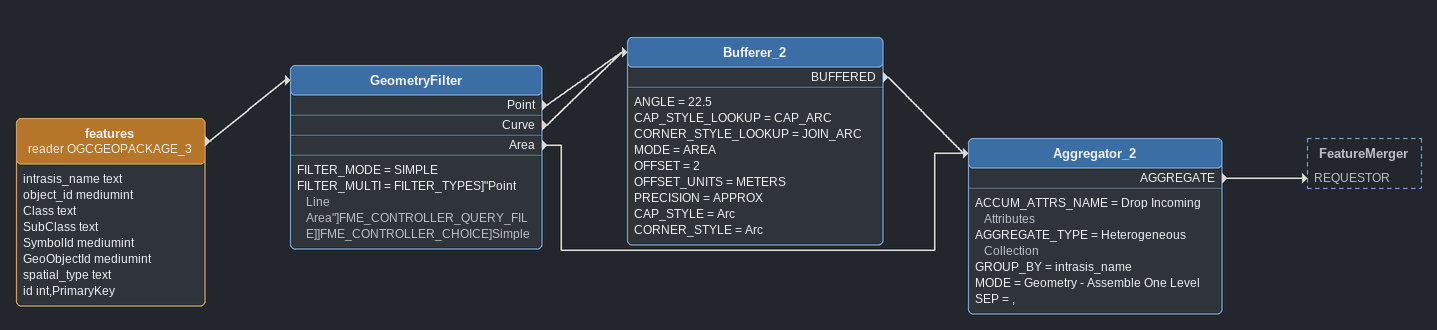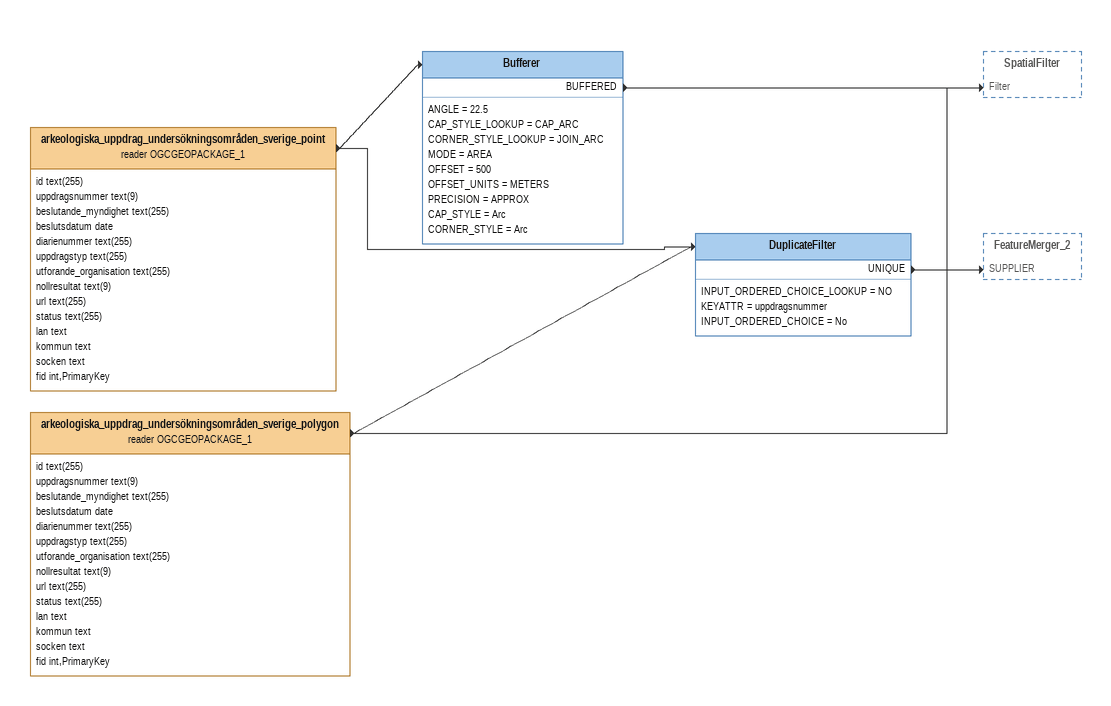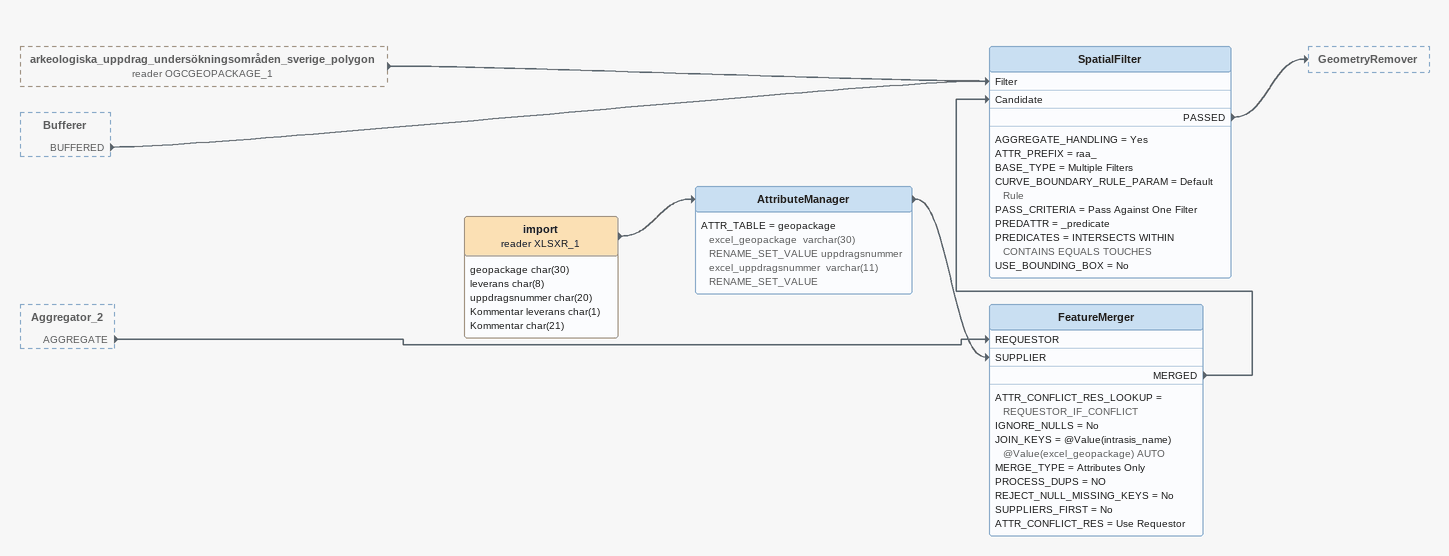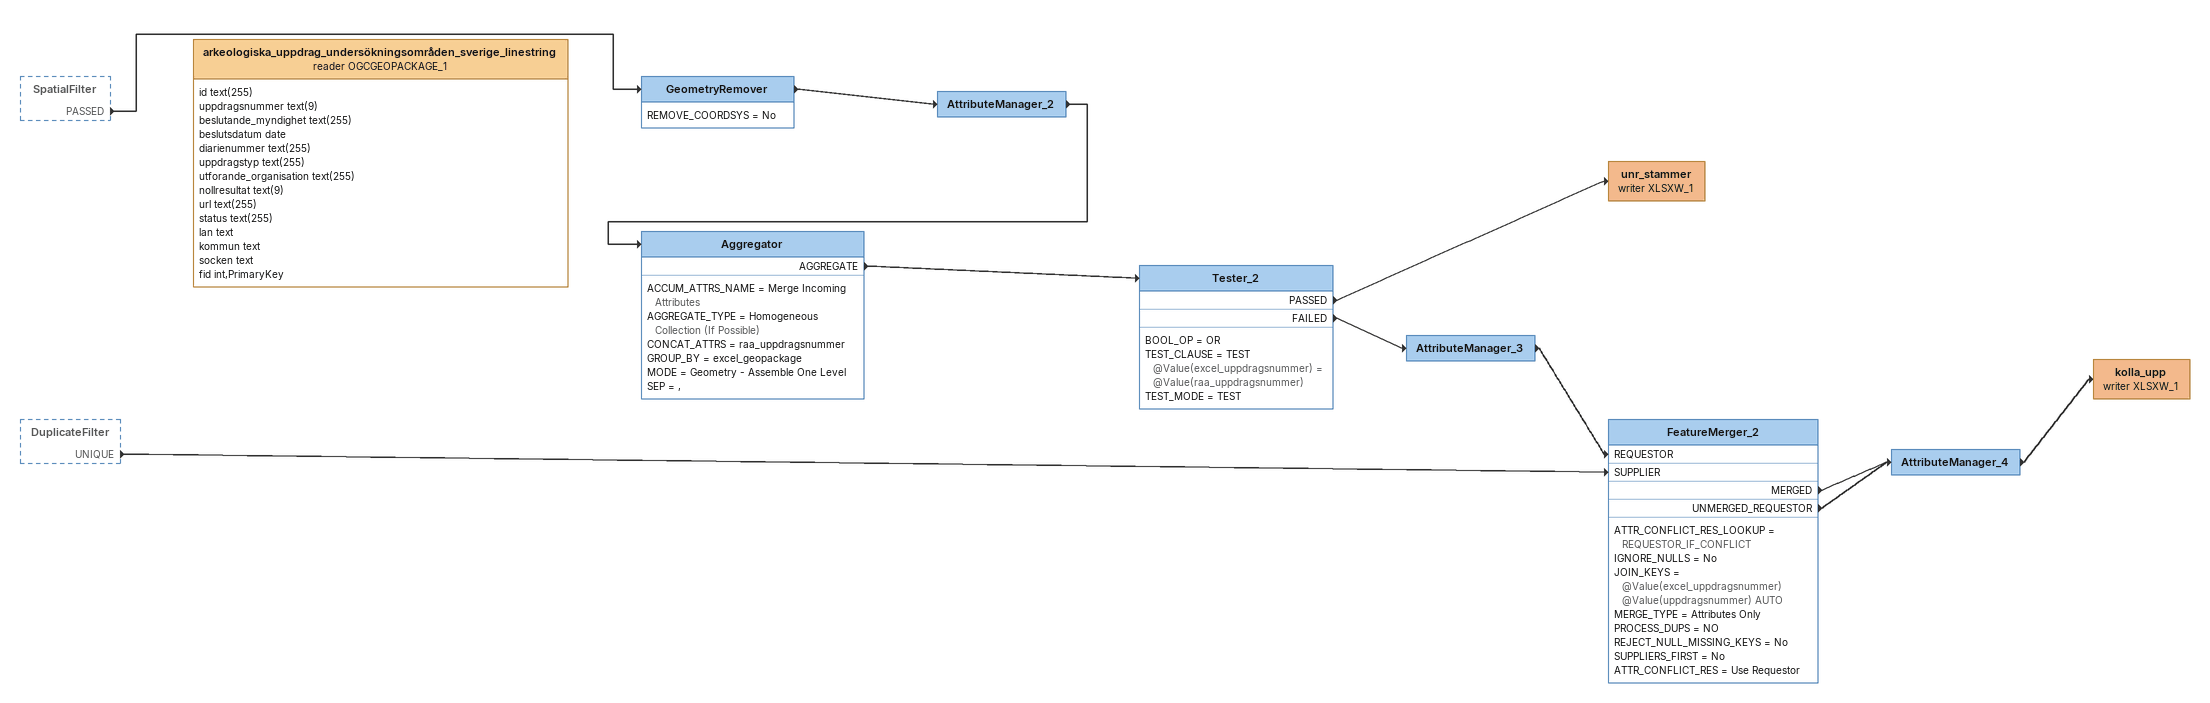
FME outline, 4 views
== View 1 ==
features (reader OGCGEOPACKAGE_3)
    attributes: intrasis_name text, object_id mediumint, Class text, SubClass text, SymbolId mediumint, GeoObjectId mediumint, spatial_type text, id int,PrimaryKey
    -> GeometryFilter
GeometryFilter
    FILTER_MODE = SIMPLE
    FILTER_MULTI = FILTER_TYPES]"Point Line Area"]FME_CONTROLLER_QUERY_FILE]]FME_CONTROLLER_CHOICE]Simple
    Point -> Bufferer_2
    Curve -> Bufferer_2
    Area -> Aggregator_2
Bufferer_2
    ANGLE = 22.5
    CAP_STYLE_LOOKUP = CAP_ARC
    CORNER_STYLE_LOOKUP = JOIN_ARC
    MODE = AREA
    OFFSET = 2
    OFFSET_UNITS = METERS
    PRECISION = APPROX
    CAP_STYLE = Arc
    CORNER_STYLE = Arc
    BUFFERED -> Aggregator_2
Aggregator_2
    ACCUM_ATTRS_NAME = Drop Incoming Attributes
    AGGREGATE_TYPE = Heterogeneous Collection
    GROUP_BY = intrasis_name
    MODE = Geometry - Assemble One Level
    SEP = ,
    AGGREGATE -> FeatureMerger [REQUESTOR]

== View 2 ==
arkeologiska_uppdrag_undersökningsområden_sverige_polygon (reader OGCGEOPACKAGE_1)
    attributes: id text(255), uppdragsnummer text(9), beslutande_myndighet text(255), beslutsdatum date, diarienummer text(255), uppdragstyp text(255), utforande_organisation text(255), nollresultat text(9), url text(255), status text(255), lan text, kommun text, socken text, fid int,PrimaryKey
    -> SpatialFilter [Filter]
    -> DuplicateFilter
arkeologiska_uppdrag_undersökningsområden_sverige_point (reader OGCGEOPACKAGE_1)
    attributes: id text(255), uppdragsnummer text(9), beslutande_myndighet text(255), beslutsdatum date, diarienummer text(255), uppdragstyp text(255), utforande_organisation text(255), nollresultat text(9), url text(255), status text(255), lan text, kommun text, socken text, fid int,PrimaryKey
    -> Bufferer
    -> DuplicateFilter
Bufferer
    ANGLE = 22.5
    CAP_STYLE_LOOKUP = CAP_ARC
    CORNER_STYLE_LOOKUP = JOIN_ARC
    MODE = AREA
    OFFSET = 500
    OFFSET_UNITS = METERS
    PRECISION = APPROX
    CAP_STYLE = Arc
    CORNER_STYLE = Arc
    BUFFERED -> SpatialFilter [Filter]
DuplicateFilter
    INPUT_ORDERED_CHOICE_LOOKUP = NO
    KEYATTR = uppdragsnummer
    INPUT_ORDERED_CHOICE = No
    UNIQUE -> FeatureMerger_2 [SUPPLIER]

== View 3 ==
arkeologiska_uppdrag_undersökningsområden_sverige_polygon (reader OGCGEOPACKAGE_1) [outside]
    -> SpatialFilter [Filter]
Bufferer [outside]
    BUFFERED -> SpatialFilter [Filter]
Aggregator_2 [outside]
    AGGREGATE -> FeatureMerger [REQUESTOR]
import (reader XLSXR_1)
    attributes: geopackage char(30), leverans char(8), uppdragsnummer char(20), Kommentar leverans char(1), Kommentar char(21)
    -> AttributeManager
AttributeManager
    ATTR_TABLE = geopackage excel_geopackage  varchar(30) RENAME_SET_VALUE uppdragsnummer excel_uppdragsnummer  varchar(11) RENAME_SET_VALUE
    -> FeatureMerger [SUPPLIER]
FeatureMerger
    ATTR_CONFLICT_RES_LOOKUP = REQUESTOR_IF_CONFLICT
    IGNORE_NULLS = No
    JOIN_KEYS = @Value(intrasis_name) @Value(excel_geopackage) AUTO
    MERGE_TYPE = Attributes Only
    PROCESS_DUPS = NO
    REJECT_NULL_MISSING_KEYS = No
    SUPPLIERS_FIRST = No
    ATTR_CONFLICT_RES = Use Requestor
    MERGED -> SpatialFilter [Candidate]
SpatialFilter
    AGGREGATE_HANDLING = Yes
    ATTR_PREFIX = raa_
    BASE_TYPE = Multiple Filters
    CURVE_BOUNDARY_RULE_PARAM = Default Rule
    PASS_CRITERIA = Pass Against One Filter
    PREDATTR = _predicate
    PREDICATES = INTERSECTS WITHIN CONTAINS EQUALS TOUCHES
    USE_BOUNDING_BOX = No
    PASSED -> GeometryRemover

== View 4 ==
SpatialFilter [outside]
    PASSED -> GeometryRemover
DuplicateFilter [outside]
    UNIQUE -> FeatureMerger_2 [SUPPLIER]
arkeologiska_uppdrag_undersökningsområden_sverige_linestring (reader OGCGEOPACKAGE_1)
    attributes: id text(255), uppdragsnummer text(9), beslutande_myndighet text(255), beslutsdatum date, diarienummer text(255), uppdragstyp text(255), utforande_organisation text(255), nollresultat text(9), url text(255), status text(255), lan text, kommun text, socken text, fid int,PrimaryKey
GeometryRemover
    REMOVE_COORDSYS = No
    -> AttributeManager_2
AttributeManager_2
    -> Aggregator
Aggregator
    ACCUM_ATTRS_NAME = Merge Incoming Attributes
    AGGREGATE_TYPE = Homogeneous Collection (If Possible)
    CONCAT_ATTRS = raa_uppdragsnummer
    GROUP_BY = excel_geopackage
    MODE = Geometry - Assemble One Level
    SEP = ,
    AGGREGATE -> Tester_2
Tester_2
    BOOL_OP = OR
    TEST_CLAUSE = TEST @Value(excel_uppdragsnummer) = @Value(raa_uppdragsnummer)
    TEST_MODE = TEST
    PASSED -> unr_stammer (writer XLSXW_1)
    FAILED -> AttributeManager_3
unr_stammer (writer XLSXW_1)
AttributeManager_3
    -> FeatureMerger_2 [REQUESTOR]
FeatureMerger_2
    ATTR_CONFLICT_RES_LOOKUP = REQUESTOR_IF_CONFLICT
    IGNORE_NULLS = No
    JOIN_KEYS = @Value(excel_uppdragsnummer) @Value(uppdragsnummer) AUTO
    MERGE_TYPE = Attributes Only
    PROCESS_DUPS = NO
    REJECT_NULL_MISSING_KEYS = No
    SUPPLIERS_FIRST = No
    ATTR_CONFLICT_RES = Use Requestor
    MERGED -> AttributeManager_4
    UNMERGED_REQUESTOR -> AttributeManager_4
AttributeManager_4
    -> kolla_upp (writer XLSXW_1)
kolla_upp (writer XLSXW_1)
